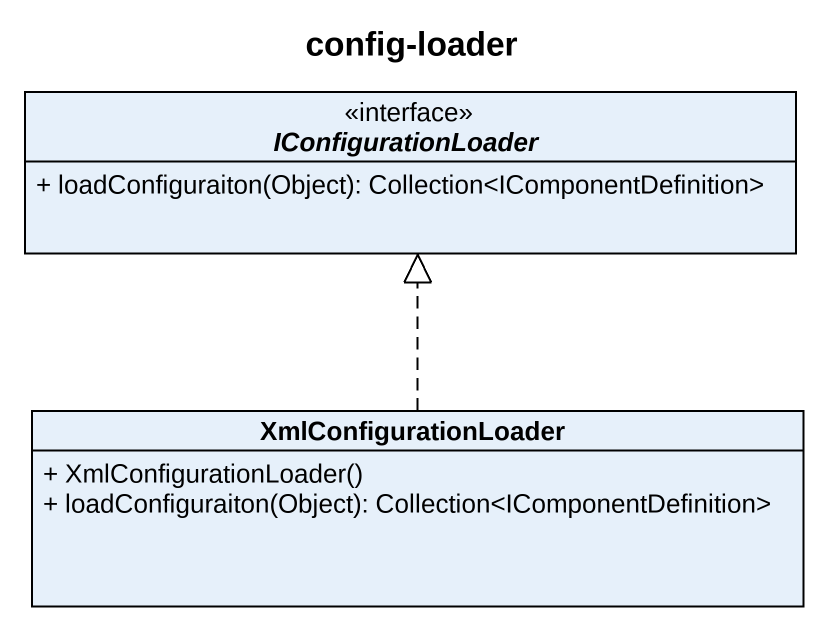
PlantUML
@startuml
title config-loader
hide circle
hide empty members
skinparam classAttributeIconSize 0
interface IConfigurationLoader <<interface>> {
  + loadConfiguraiton(Object): Collection<IComponentDefinition>
}
class XmlConfigurationLoader {
  + XmlConfigurationLoader()
  + loadConfiguraiton(Object): Collection<IComponentDefinition>
}
XmlConfigurationLoader .up.|> IConfigurationLoader
@enduml
